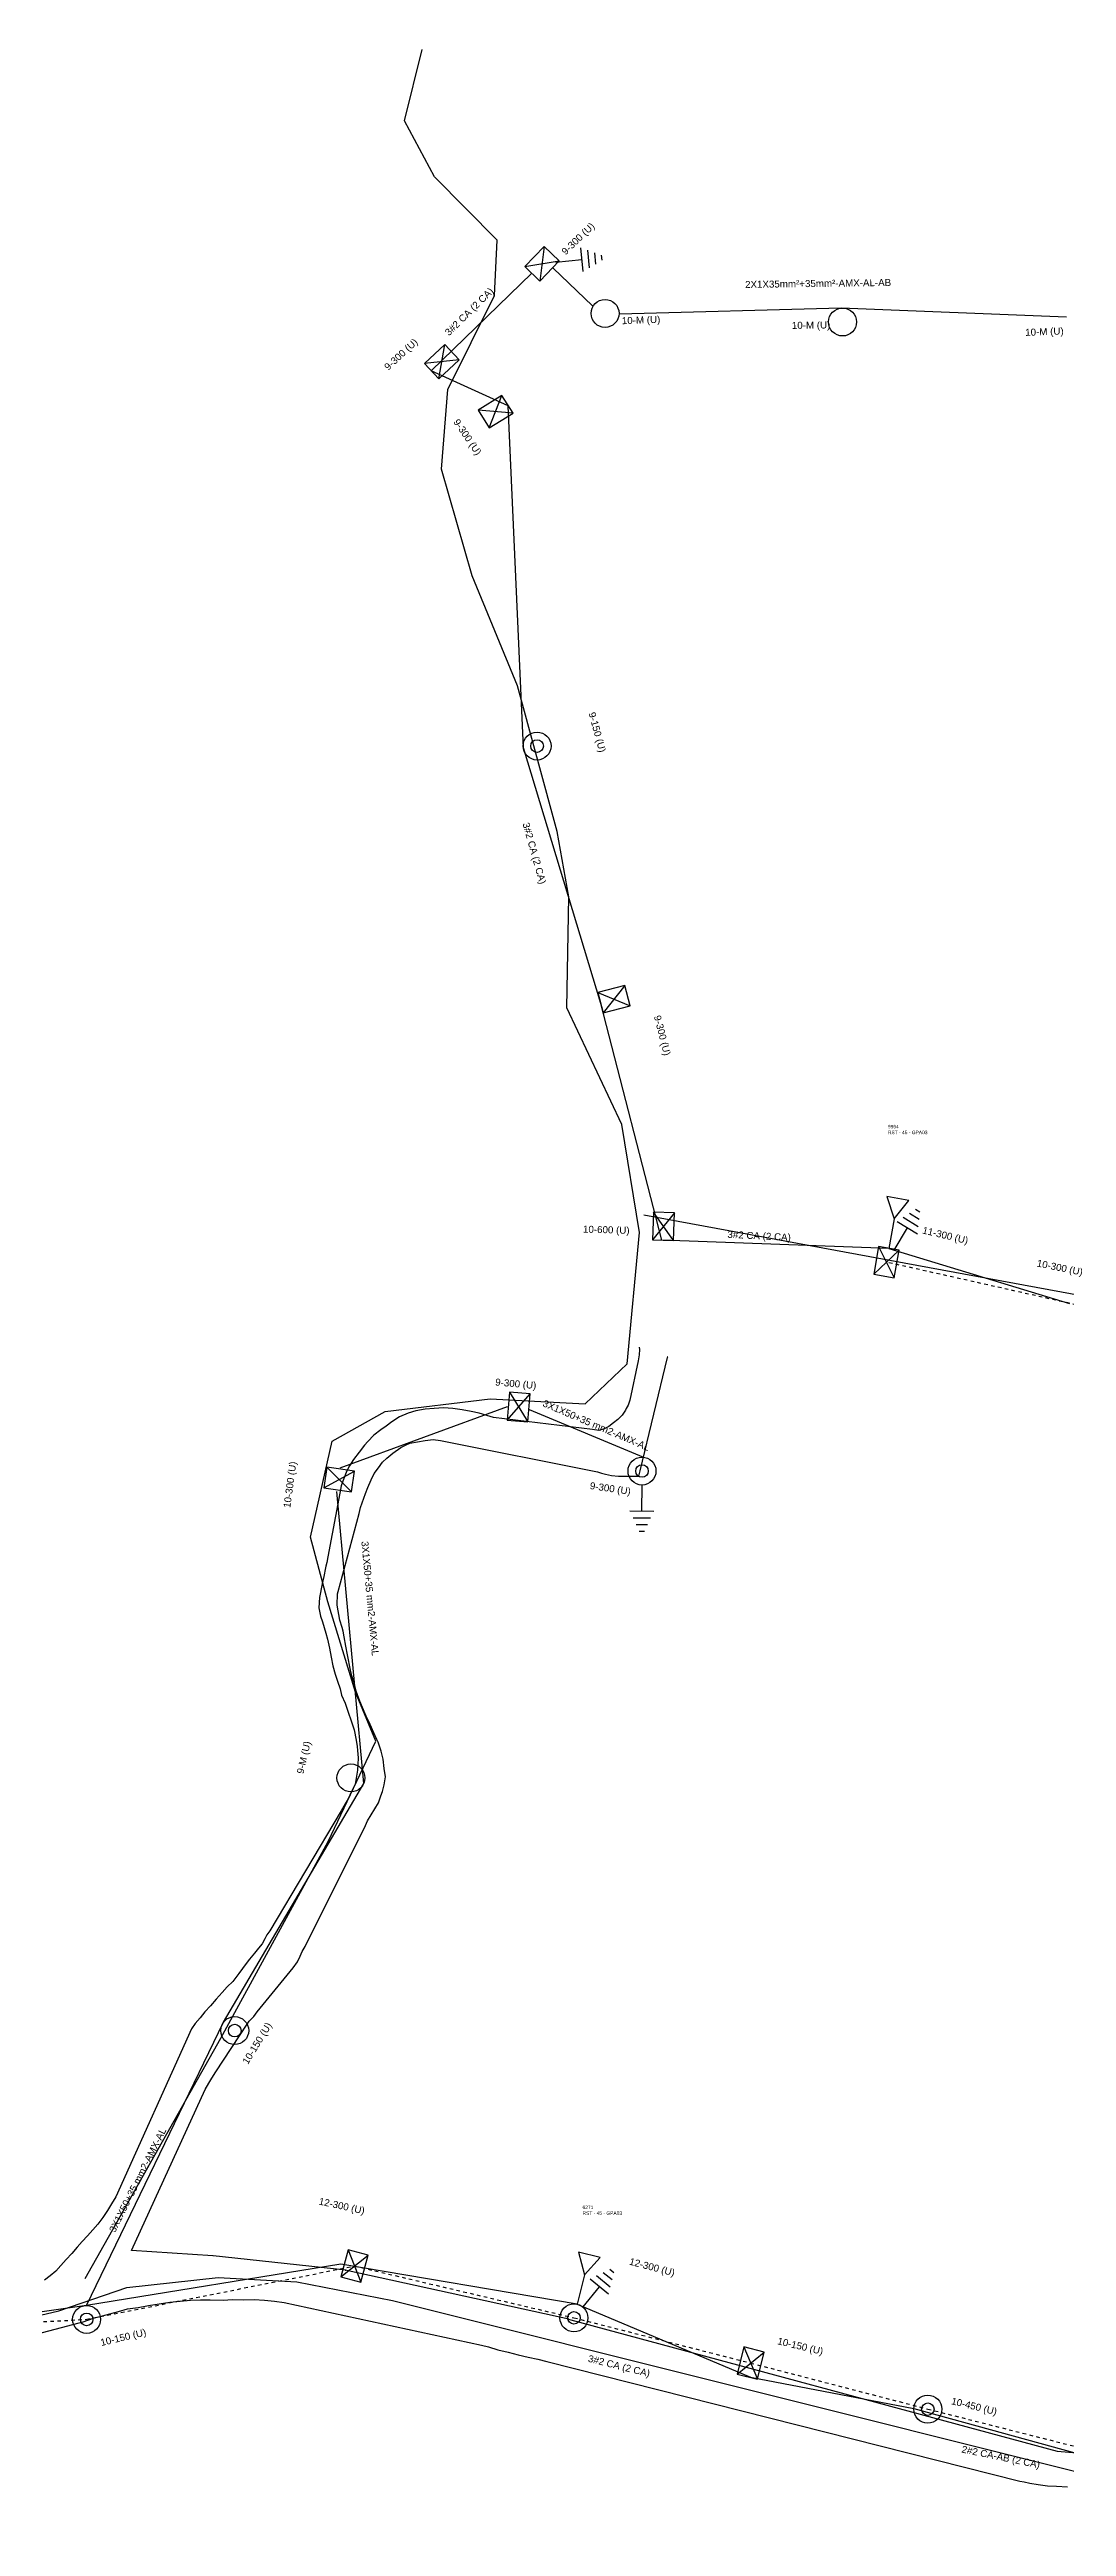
# Model space of a CAD drawing. Header units: millimetres. Extents: x 642261 to 742091, y 6812581 to 6930561.
# Drawn here: x 732341.9 to 732487.5, y 6903436.3 to 6903791 of the extents above; entities that cross this region are included whole.
import ezdxf

# ---------------------------------------------------------------- set-up
doc = ezdxf.new("R2010")
doc.units = ezdxf.units.MM
doc.linetypes.add('DASHED', pattern=[1, 0.5, -0.5])
for name, color, linetype in [('aterramento', 7, 'Continuous'), ('Block', 10, 'Continuous'), ('Poste', 10, 'Continuous'), ('SegmentoLogradouro', 10, 'Continuous'), ('TrafoDistAereo', 10, 'Continuous'), ('TrechoPrimarioAereo', 10, 'Continuous'), ('TrechoSecundarioAereo', 10, 'Continuous')]:
    doc.layers.add(name, color=color, linetype=linetype)

# ---------------------------------------------------------------- blocks, each defined once
blk = doc.blocks.new('tfd_pod_ce')
at = {"color": 0, "linetype": 'ByBlock', "lineweight": -2}
blk.add_line((6.32, 0), (2, 0), dxfattribs=at)
blk.add_lwpolyline([(6.32, 0), (9.26, -1.59), (9.26, 1.59)], close=True, dxfattribs=at)
blk = doc.blocks.new('atr_aterra')
at = {"color": 0, "linetype": 'ByBlock', "lineweight": -2}
for p, q in [((5.74, 0), (2, 0)), ((5.74, -1.7), (5.74, 1.7)), ((6.7, -1.26), (6.7, 1.26)), ((7.66, -0.81), (7.66, 0.81)), ((8.62, -0.37), (8.62, 0.37))]:
    blk.add_line(p, q, dxfattribs=at)
blk = doc.blocks.new('pod_con_dtt')
at = {"color": 0, "linetype": 'ByBlock', "lineweight": -2}
for p, q in [((-1.5, -2), (1.5, 2)), ((-1.5, 2), (1.5, -2))]:
    blk.add_line(p, q, dxfattribs=at)
blk.add_lwpolyline([(-1.5, -2), (1.5, -2), (1.5, 2), (-1.5, 2)], close=True, dxfattribs=at)
blk = doc.blocks.new('pod_madeira')
at = {"color": 0, "linetype": 'ByBlock', "lineweight": -2}
blk.add_circle((-0.01, -0.01), 2, dxfattribs=at)
blk = doc.blocks.new('pod_con_circ')
at = {"color": 0, "linetype": 'ByBlock', "lineweight": -2}
for radius in [2, 0.9]:
    blk.add_circle((-0.01, -0.01), radius, dxfattribs=at)

msp = doc.modelspace()

# ---------------------------------------------------------------- linework, layer by layer
at = {"layer": 'Block', "color": 7, "linetype": 'Continuous', "flags": 128}
for points in [[(732353.62, 6903475.87), (732364.18, 6903498.92), (732364.69, 6903499.81), (732365.11, 6903500.51), (732365.69, 6903501.44), (732370.17, 6903508.26), (732370.47, 6903508.69), (732371.14, 6903509.36), (732371.62, 6903510.03), (732376.78, 6903516.35), (732377.4, 6903517.2), (732377.79, 6903517.99), (732378.08, 6903518.65), (732378.5, 6903519.41), (732387.12, 6903536.73), (732387.42, 6903537.39), (732388.99, 6903539.94), (732389.33, 6903540.98), (732389.58, 6903541.6), (732389.82, 6903542.54), (732389.97, 6903543.69), (732389.82, 6903544.89), (732389.66, 6903546.2), (732389.36, 6903547.38), (732388.92, 6903548.63), (732388.74, 6903549.01), (732388.33, 6903549.99), (732387.8, 6903551.19), (732387.24, 6903552.38), (732386.7, 6903553.61), (732386.32, 6903554.54), (732385.79, 6903555.94), (732385.49, 6903557.16), (732385.15, 6903558.13), (732384.99, 6903558.95), (732384.54, 6903561.17), (732384.33, 6903562.37), (732384.09, 6903563.75), (732383.92, 6903564.54), (732383.77, 6903565.08), (732383.46, 6903566.13), (732383.09, 6903568.27), (732383.13, 6903569.88), (732383.2, 6903570.23), (732385.9, 6903580.13), (732386.21, 6903581.37), (732386.43, 6903582.25), (732386.67, 6903582.92), (732387.15, 6903584.24), (732387.45, 6903585.09), (732387.92, 6903586.19), (732388.39, 6903587.14), (732388.97, 6903587.93), (732389.58, 6903588.74), (732390.19, 6903589.31), (732391.05, 6903590.03), (732392.21, 6903590.82), (732392.93, 6903591.22), (732393.48, 6903591.46), (732395.68, 6903591.83), (732396.83, 6903591.98), (732397.89, 6903591.86), (732420.33, 6903587.36), (732420.64, 6903587.27), (732420.92, 6903587.18), (732421.51, 6903587.01), (732422.33, 6903586.84), (732423.37, 6903586.72), (732426.27, 6903586.73), (732426.47, 6903587.48), (732430.38, 6903603.72), (732430.4, 6903603.83), (732430.39, 6903603.82)], [(732353.62, 6903475.87), (732364.18, 6903498.92), (732364.69, 6903499.81), (732365.11, 6903500.51), (732365.69, 6903501.44), (732370.17, 6903508.26), (732370.47, 6903508.69), (732371.14, 6903509.36), (732371.62, 6903510.03), (732376.78, 6903516.35), (732377.4, 6903517.2), (732377.79, 6903517.99), (732378.08, 6903518.65), (732378.5, 6903519.41), (732387.12, 6903536.73), (732387.42, 6903537.39), (732388.99, 6903539.94), (732389.33, 6903540.98), (732389.58, 6903541.6), (732389.82, 6903542.54), (732389.97, 6903543.69), (732389.82, 6903544.89), (732389.66, 6903546.2), (732389.36, 6903547.38), (732388.92, 6903548.63), (732388.74, 6903549.01), (732388.33, 6903549.99), (732387.8, 6903551.19), (732387.24, 6903552.38), (732386.7, 6903553.61), (732386.32, 6903554.54), (732385.79, 6903555.94), (732385.49, 6903557.16), (732385.15, 6903558.13), (732384.99, 6903558.95), (732384.54, 6903561.17), (732384.33, 6903562.37), (732384.09, 6903563.75), (732383.92, 6903564.54), (732383.77, 6903565.08), (732383.46, 6903566.13), (732383.09, 6903568.27), (732383.13, 6903569.88), (732383.2, 6903570.23), (732385.9, 6903580.13), (732386.21, 6903581.37), (732386.43, 6903582.25), (732386.67, 6903582.92), (732387.15, 6903584.24), (732387.45, 6903585.09), (732387.92, 6903586.19), (732388.39, 6903587.14), (732388.97, 6903587.93), (732389.58, 6903588.74), (732390.19, 6903589.31), (732391.05, 6903590.03), (732392.21, 6903590.82), (732392.93, 6903591.22), (732393.48, 6903591.46), (732395.68, 6903591.83), (732396.83, 6903591.98), (732397.89, 6903591.86), (732420.33, 6903587.36), (732420.64, 6903587.27), (732420.92, 6903587.18), (732421.51, 6903587.01), (732422.33, 6903586.84), (732423.37, 6903586.72), (732426.27, 6903586.73), (732426.47, 6903587.48), (732430.38, 6903603.72), (732430.4, 6903603.83), (732430.39, 6903603.82)], [(732426.33, 6903605.19), (732426.35, 6903604.89), (732426.29, 6903604.11), (732426.18, 6903603.25), (732424.97, 6903597.62), (732424.76, 6903596.9), (732424.45, 6903596.44), (732424.35, 6903596.19), (732423.87, 6903595.48), (732423.28, 6903594.84), (732422.64, 6903594.36), (732421.96, 6903593.83), (732421.3, 6903593.52), (732420.52, 6903593.27), (732419.65, 6903593.4), (732405.45, 6903595.14), (732404.52, 6903595.41), (732403.39, 6903595.74), (732402.24, 6903596), (732400.95, 6903596.22), (732399.63, 6903596.43), (732398.31, 6903596.5), (732396.97, 6903596.43), (732395.65, 6903596.31), (732394.33, 6903596.1), (732393.24, 6903595.74), (732392.02, 6903595.21), (732390.89, 6903594.53), (732390.07, 6903593.88), (732389.34, 6903593.38), (732388.31, 6903592.59), (732387.44, 6903591.72), (732386.97, 6903591.18), (732386.23, 6903590.19), (732385.39, 6903589.1), (732384.82, 6903588.23), (732384.44, 6903587.49), (732384.04, 6903586.42), (732383.65, 6903585.36), (732383.47, 6903584.32), (732381.74, 6903575.19)], [(732426.33, 6903605.19), (732426.35, 6903604.89), (732426.29, 6903604.11), (732426.18, 6903603.25), (732424.97, 6903597.62), (732424.76, 6903596.9), (732424.45, 6903596.44), (732424.35, 6903596.19), (732423.87, 6903595.48), (732423.28, 6903594.84), (732422.64, 6903594.36), (732421.96, 6903593.83), (732421.3, 6903593.52), (732420.52, 6903593.27), (732419.65, 6903593.4), (732405.45, 6903595.14), (732404.52, 6903595.41), (732403.39, 6903595.74), (732402.24, 6903596), (732400.95, 6903596.22), (732399.63, 6903596.43), (732398.31, 6903596.5), (732396.97, 6903596.43), (732395.65, 6903596.31), (732394.33, 6903596.1), (732393.24, 6903595.74), (732392.02, 6903595.21), (732390.89, 6903594.53), (732390.07, 6903593.88), (732389.34, 6903593.38), (732388.31, 6903592.59), (732387.44, 6903591.72), (732386.97, 6903591.18), (732386.23, 6903590.19), (732385.39, 6903589.1), (732384.82, 6903588.23), (732384.44, 6903587.49), (732384.04, 6903586.42), (732383.65, 6903585.36), (732383.47, 6903584.32), (732381.74, 6903575.19)], [(732381.75, 6903575.19), (732381.58, 6903574.37), (732381.46, 6903573.87), (732381.4, 6903573.61), (732381.15, 6903572.37), (732380.93, 6903571.31), (732380.53, 6903569.37), (732380.47, 6903567.89), (732380.69, 6903566.69), (732380.97, 6903565.88), (732381.46, 6903564.24), (732381.69, 6903563.39), (732381.98, 6903562.13), (732382.2, 6903560.82), (732382.43, 6903559.58), (732382.77, 6903558.39), (732383.1, 6903557.36), (732383.48, 6903556.26), (732383.71, 6903555.38), (732384.22, 6903554.24), (732385.51, 6903550.41), (732385.81, 6903548.91), (732385.95, 6903548.03), (732385.99, 6903547.47), (732386.09, 6903546.42), (732386.03, 6903545.45), (732385.99, 6903544.63), (732385.77, 6903543.5), (732385.65, 6903542.64), (732385.42, 6903542.09), (732385.14, 6903541.6), (732384.63, 6903540.54), (732384.24, 6903539.8), (732383.65, 6903538.8), (732373.41, 6903521.64), (732373.02, 6903521.08), (732372.7, 6903520.5), (732372.32, 6903519.78), (732371.83, 6903519.13), (732371.23, 6903518.41), (732370.51, 6903517.58), (732370.05, 6903516.96), (732368.99, 6903515.5), (732368.15, 6903514.38), (732367.33, 6903513.63), (732366.6, 6903512.8), (732365.74, 6903511.84), (732364.96, 6903510.88), (732364.12, 6903510.03), (732363.46, 6903509.19), (732362.75, 6903508.35), (732362.23, 6903507.59), (732351.4, 6903483.52), (732350.78, 6903482.54), (732350.17, 6903481.56), (732349.52, 6903480.56), (732348.81, 6903479.62), (732348.07, 6903478.8), (732347.31, 6903477.95), (732346.57, 6903477.14), (732345.86, 6903476.31), (732345.09, 6903475.44), (732344.26, 6903474.59), (732343.49, 6903473.71), (732342.81, 6903472.91), (732341.98, 6903472.25), (732341.15, 6903471.63)], [(732381.75, 6903575.19), (732381.58, 6903574.37), (732381.46, 6903573.87), (732381.4, 6903573.61), (732381.15, 6903572.37), (732380.93, 6903571.31), (732380.53, 6903569.37), (732380.47, 6903567.89), (732380.69, 6903566.69), (732380.97, 6903565.88), (732381.46, 6903564.24), (732381.69, 6903563.39), (732381.98, 6903562.13), (732382.2, 6903560.82), (732382.43, 6903559.58), (732382.77, 6903558.39), (732383.1, 6903557.36), (732383.48, 6903556.26), (732383.71, 6903555.38), (732384.22, 6903554.24), (732385.51, 6903550.41), (732385.81, 6903548.91), (732385.95, 6903548.03), (732385.99, 6903547.47), (732386.09, 6903546.42), (732386.03, 6903545.45), (732385.99, 6903544.63), (732385.77, 6903543.5), (732385.65, 6903542.64), (732385.42, 6903542.09), (732385.14, 6903541.6), (732384.63, 6903540.54), (732384.24, 6903539.8), (732383.65, 6903538.8), (732373.41, 6903521.64), (732373.02, 6903521.08), (732372.7, 6903520.5), (732372.32, 6903519.78), (732371.83, 6903519.13), (732371.23, 6903518.41), (732370.51, 6903517.58), (732370.05, 6903516.96), (732368.99, 6903515.5), (732368.15, 6903514.38), (732367.33, 6903513.63), (732366.6, 6903512.8), (732365.74, 6903511.84), (732364.96, 6903510.88), (732364.12, 6903510.03), (732363.46, 6903509.19), (732362.75, 6903508.35), (732362.23, 6903507.59), (732351.4, 6903483.52), (732350.78, 6903482.54), (732350.17, 6903481.56), (732349.52, 6903480.56), (732348.81, 6903479.62), (732348.07, 6903478.8), (732347.31, 6903477.95), (732346.57, 6903477.14), (732345.86, 6903476.31), (732345.09, 6903475.44), (732344.26, 6903474.59), (732343.49, 6903473.71), (732342.81, 6903472.91), (732341.98, 6903472.25), (732341.15, 6903471.63)], [(732490.02, 6903446.73), (732486.2, 6903447.08), (732416.58, 6903465.89), (732416.26, 6903465.99), (732416.22, 6903466.04), (732384.2, 6903473.06), (732384.32, 6903473.05), (732365.34, 6903475.09), (732365.28, 6903475.09), (732353.62, 6903475.87)], [(732490.02, 6903446.73), (732486.2, 6903447.08), (732416.58, 6903465.89), (732416.26, 6903465.99), (732416.22, 6903466.04), (732384.2, 6903473.06), (732384.32, 6903473.05), (732365.34, 6903475.09), (732365.28, 6903475.09), (732353.62, 6903475.87)], [(732323.85, 6903459.61), (732346.14, 6903465.5), (732346.58, 6903465.61), (732348.33, 6903466.19), (732349.46, 6903466.49), (732350.51, 6903466.79), (732351.78, 6903467.14), (732353.07, 6903467.48), (732354.58, 6903467.71), (732356.07, 6903467.96), (732357.57, 6903468.24), (732359.13, 6903468.45), (732360.61, 6903468.62), (732362.06, 6903468.74), (732363.51, 6903468.79), (732364.91, 6903468.77), (732366.74, 6903468.76), (732368.07, 6903468.83), (732369.59, 6903468.79), (732371.2, 6903468.84), (732372.69, 6903468.75), (732374.1, 6903468.59), (732375.48, 6903468.43), (732403.72, 6903462.3), (732404.74, 6903462.05), (732406.07, 6903461.65), (732407.56, 6903461.29), (732408.98, 6903460.9), (732410.43, 6903460.6), (732411.8, 6903460.29), (732413.09, 6903459.95), (732480.8, 6903442.83), (732481.42, 6903442.71), (732482.24, 6903442.56), (732483.43, 6903442.37), (732484.77, 6903442.17), (732486.09, 6903442.11), (732487.65, 6903442.01)], [(732323.85, 6903459.61), (732346.14, 6903465.5), (732346.58, 6903465.61), (732348.33, 6903466.19), (732349.46, 6903466.49), (732350.51, 6903466.79), (732351.78, 6903467.14), (732353.07, 6903467.48), (732354.58, 6903467.71), (732356.07, 6903467.96), (732357.57, 6903468.24), (732359.13, 6903468.45), (732360.61, 6903468.62), (732362.06, 6903468.74), (732363.51, 6903468.79), (732364.91, 6903468.77), (732366.74, 6903468.76), (732368.07, 6903468.83), (732369.59, 6903468.79), (732371.2, 6903468.84), (732372.69, 6903468.75), (732374.1, 6903468.59), (732375.48, 6903468.43), (732403.72, 6903462.3), (732404.74, 6903462.05), (732406.07, 6903461.65), (732407.56, 6903461.29), (732408.98, 6903460.9), (732410.43, 6903460.6), (732411.8, 6903460.29), (732413.09, 6903459.95), (732480.8, 6903442.83), (732481.42, 6903442.71), (732482.24, 6903442.56), (732483.43, 6903442.37), (732484.77, 6903442.17), (732486.09, 6903442.11), (732487.65, 6903442.01)]]:
    msp.add_lwpolyline(points, dxfattribs=at)
at = {"layer": 'SegmentoLogradouro', "color": 36, "linetype": 'Continuous', "flags": 128}
for points in [[(732346.9997, 6903471.8327), (732366.4396, 6903506.2406), (732381.7697, 6903534.4248), (732388.6182, 6903548.7662), (732385.704, 6903555.8262), (732381.7297, 6903568.7429), (732379.269, 6903578.0118), (732382.3505, 6903591.7258), (732389.9432, 6903596.0145), (732404.9977, 6903597.8242), (732418.595, 6903597.0941), (732424.5727, 6903602.8147), (732426.3449, 6903621.6317), (732423.8279, 6903637.0883), (732415.9379, 6903653.8161), (732416.245, 6903669.685), (732414.5489, 6903679.056), (732408.909, 6903699.8841), (732402.4084, 6903715.6513), (732398.0101, 6903730.911), (732398.9351, 6903742.3323), (732405.5909, 6903755.8023), (732405.979, 6903763.7322), (732397.0015, 6903772.7772), (732392.6977, 6903780.798), (732395.2424, 6903791.0208)], [(732346.9997, 6903471.8327), (732366.4396, 6903506.2406), (732381.7697, 6903534.4248), (732388.6182, 6903548.7662), (732385.704, 6903555.8262), (732381.7297, 6903568.7429), (732379.269, 6903578.0118), (732382.3505, 6903591.7258), (732389.9432, 6903596.0145), (732404.9977, 6903597.8242), (732418.595, 6903597.0941), (732424.5727, 6903602.8147), (732426.3449, 6903621.6317), (732423.8279, 6903637.0883), (732415.9379, 6903653.8161), (732416.245, 6903669.685), (732414.5489, 6903679.056), (732408.909, 6903699.8841), (732402.4084, 6903715.6513), (732398.0101, 6903730.911), (732398.9351, 6903742.3323), (732405.5909, 6903755.8023), (732405.979, 6903763.7322), (732397.0015, 6903772.7772), (732392.6977, 6903780.798), (732395.2424, 6903791.0208)], [(732426.9764, 6903624.154), (732582.059, 6903595.5446), (732594.2624, 6903591.7626), (732598.8756, 6903584.5822), (732593.1886, 6903554.6668), (732579.3443, 6903524.6322), (732582.0942, 6903515.5722), (732605.6968, 6903487.2424), (732605.0751, 6903454.8532), (732604.9065, 6903436.3392), (732624.0359, 6903436.4882), (732649.6656, 6903436.7433)], [(732426.9764, 6903624.154), (732582.059, 6903595.5446), (732594.2624, 6903591.7626), (732598.8756, 6903584.5822), (732593.1886, 6903554.6668), (732579.3443, 6903524.6322), (732582.0942, 6903515.5722), (732605.6968, 6903487.2424), (732605.0751, 6903454.8532), (732604.9065, 6903436.3392), (732624.0359, 6903436.4882), (732649.6656, 6903436.7433)], [(732331.6045, 6903464.5039), (732343.2189, 6903467.2305), (732352.9675, 6903470.5798), (732366.046, 6903472.0107), (732377.2763, 6903471.3871), (732391.0024, 6903468.6849), (732489.7879, 6903443.9493)], [(732331.6045, 6903464.5039), (732343.2189, 6903467.2305), (732352.9675, 6903470.5798), (732366.046, 6903472.0107), (732377.2763, 6903471.3871), (732391.0024, 6903468.6849), (732489.7879, 6903443.9493)]]:
    msp.add_lwpolyline(points, dxfattribs=at)
at = {"layer": 'TrechoPrimarioAereo', "color": 4, "linetype": 'DASHED', "flags": 128}
for points in [[(732489.88, 6903611.05), (732461.72, 6903617.38)], [(732489.88, 6903611.05), (732461.72, 6903617.38)], [(732347.21, 6903466), (732385.56, 6903473.63)], [(732347.21, 6903466), (732385.56, 6903473.63)], [(732385.56, 6903473.63), (732416.98, 6903466.22)], [(732385.56, 6903473.63), (732416.98, 6903466.22)], [(732302.07, 6903463.57), (732347.21, 6903466)], [(732302.07, 6903463.57), (732347.21, 6903466)], [(732416.98, 6903466.22), (732442.27, 6903459.74)], [(732416.98, 6903466.22), (732442.27, 6903459.74)], [(732442.27, 6903459.74), (732467.65, 6903453.15)], [(732442.27, 6903459.74), (732467.65, 6903453.15)], [(732467.65, 6903453.15), (732499.81, 6903444.99)], [(732467.65, 6903453.15), (732499.81, 6903444.99)]]:
    msp.add_lwpolyline(points, dxfattribs=at)
at = {"layer": 'TrechoSecundarioAereo', "color": 5, "linetype": 'Continuous', "flags": 128}
for points in [[(732413.9931, 6903759.691), (732419.6456, 6903754.3383)], [(732413.9931, 6903759.691), (732419.6456, 6903754.3383)], [(732396.55, 6903745.03), (732410.93, 6903759)], [(732396.55, 6903745.03), (732410.93, 6903759)], [(732423.5194, 6903753.189), (732455.2122, 6903754.0443)], [(732423.5194, 6903753.189), (732455.2122, 6903754.0443)], [(732455.2122, 6903754.0443), (732487.4845, 6903752.7543)], [(732455.2122, 6903754.0443), (732487.4845, 6903752.7543)], [(732407.58, 6903739.99), (732396.55, 6903745.03)], [(732407.58, 6903739.99), (732396.55, 6903745.03)], [(732409.73, 6903691.04), (732407.58, 6903739.99)], [(732409.73, 6903691.04), (732407.58, 6903739.99)], [(732420.81, 6903654.43), (732409.73, 6903691.04)], [(732420.81, 6903654.43), (732409.73, 6903691.04)], [(732429.54, 6903620.53), (732420.81, 6903654.43)], [(732429.54, 6903620.53), (732420.81, 6903654.43)], [(732462.05, 6903619.35), (732429.54, 6903620.53)], [(732462.05, 6903619.35), (732429.54, 6903620.53)], [(732462.05, 6903619.35), (732487.92, 6903611.47)], [(732462.05, 6903619.35), (732487.92, 6903611.47)], [(732383.5205, 6903587.9325), (732407.4597, 6903596.7307)], [(732383.5205, 6903587.9325), (732407.4597, 6903596.7307)], [(732410.5831, 6903596.2782), (732426.91, 6903589.47)], [(732410.5831, 6903596.2782), (732426.91, 6903589.47)], [(732386.88, 6903542.73), (732383.0138, 6903584.5314)], [(732386.88, 6903542.73), (732383.0138, 6903584.5314)], [(732366.79, 6903508.53), (732386.88, 6903542.73)], [(732366.79, 6903508.53), (732386.88, 6903542.73)], [(732347.1781, 6903468.0019), (732366.79, 6903508.53)], [(732347.1781, 6903468.0019), (732366.79, 6903508.53)], [(732383.58, 6903473.89), (732347.1759, 6903467.9934)], [(732383.58, 6903473.89), (732347.1759, 6903467.9934)], [(732417.42, 6903468.17), (732383.58, 6903473.89)], [(732417.42, 6903468.17), (732383.58, 6903473.89)], [(732347.1644, 6903468.0003), (732302.26, 6903461.58)], [(732347.1644, 6903468.0003), (732302.26, 6903461.58)], [(732417.42, 6903468.17), (732442.25, 6903457.74)], [(732417.42, 6903468.17), (732442.25, 6903457.74)], [(732442.25, 6903457.74), (732465.65, 6903453.25)], [(732442.25, 6903457.74), (732465.65, 6903453.25)], [(732465.65, 6903453.25), (732497.91, 6903444.36)], [(732465.65, 6903453.25), (732497.91, 6903444.36)]]:
    msp.add_lwpolyline(points, dxfattribs=at)

# ---------------------------------------------------------------- block references
at = {"layer": 'aterramento', "color": 7}
for p, rotation in [((732412.4, 6903760.35), 5.7), ((732412.4, 6903760.35), 5.7), ((732461.72, 6903617.38), 58.7), ((732461.72, 6903617.38), 58.7), ((732426.73, 6903587.48), 269.7), ((732426.73, 6903587.48), 269.7), ((732416.98, 6903466.22), 50.90000000000001), ((732416.98, 6903466.22), 50.90000000000001)]:
    msp.add_blockref('atr_aterra', p, dxfattribs=dict(at, rotation=rotation))
at = {"layer": 'Poste', "color": 7}
for p, rotation in [((732412.4, 6903760.35), 316.4), ((732412.4, 6903760.35), 316.4), ((732398.06, 6903746.34), 132.8), ((732398.06, 6903746.34), 132.8), ((732405.76, 6903739.16), 121.9), ((732405.76, 6903739.16), 121.9), ((732422.72, 6903655.02), 284.5000000000001), ((732422.72, 6903655.02), 284.5000000000001), ((732429.8, 6903622.51), 178), ((732429.8, 6903622.51), 178), ((732461.72, 6903617.38), 349.9), ((732461.72, 6903617.38), 349.9), ((732409.06, 6903596.64), 355), ((732409.06, 6903596.64), 355), ((732383.34, 6903586.26), 81.8), ((732383.34, 6903586.26), 81.8), ((732385.56, 6903473.63), 344.8), ((732385.56, 6903473.63), 344.8), ((732442.27, 6903459.74), 345.8), ((732442.27, 6903459.74), 345.8)]:
    msp.add_blockref('pod_con_dtt', p, dxfattribs=dict(at, rotation=rotation))
for name, p in [('pod_madeira', (732421.4454, 6903753.2408)), ('pod_madeira', (732421.4454, 6903753.2408)), ('pod_madeira', (732455.4403, 6903752.018)), ('pod_madeira', (732455.4403, 6903752.018)), ('pod_con_circ', (732411.71, 6903691.29)), ('pod_con_circ', (732411.71, 6903691.29)), ('pod_con_circ', (732426.73, 6903587.48)), ('pod_con_circ', (732426.73, 6903587.48)), ('pod_madeira', (732385.05, 6903543.54)), ('pod_madeira', (732385.05, 6903543.54)), ('pod_con_circ', (732368.42, 6903507.36)), ('pod_con_circ', (732368.42, 6903507.36)), ('pod_con_circ', (732347.21, 6903466)), ('pod_con_circ', (732347.21, 6903466)), ('pod_con_circ', (732416.98, 6903466.22)), ('pod_con_circ', (732416.98, 6903466.22)), ('pod_con_circ', (732467.65, 6903453.15)), ('pod_con_circ', (732467.65, 6903453.15))]:
    msp.add_blockref(name, p, dxfattribs=at)
at = {"layer": 'TrafoDistAereo', "color": 1}
for p, rotation in [((732461.72, 6903617.38), 79.9), ((732461.72, 6903617.38), 79.9), ((732416.98, 6903466.22), 76.29999999999998), ((732416.98, 6903466.22), 76.29999999999998)]:
    msp.add_blockref('tfd_pod_ce', p, dxfattribs=dict(at, rotation=rotation))

# ---------------------------------------------------------------- texts
at = {"layer": 'Poste', "color": 7, "char_height": 1, "attachment_point": 7}
for s, insert, width, rotation in [('{\\fArial|b0|i0;9-300 (U)}', (732415.99, 6903761.32), 9, 43.9), ('{\\fArial|b0|i0;9-300 (U)}', (732415.99, 6903761.32), 9, 43.9), ('{\\fArial|b0|i0;10-M (U)}', (732423.8614, 6903751.3824), 8, 2.2), ('{\\fArial|b0|i0;10-M (U)}', (732423.8614, 6903751.3824), 8, 2.2), ('{\\fArial|b0|i0;9-300 (U)}', (732390.5812, 6903744.7917), 9, 42.6), ('{\\fArial|b0|i0;9-300 (U)}', (732390.5812, 6903744.7917), 9, 42.6), ('{\\fArial|b0|i0;10-M (U)}', (732448.1852, 6903750.7207), 8, 0.7), ('{\\fArial|b0|i0;10-M (U)}', (732448.1852, 6903750.7207), 8, 0.7), ('{\\fArial|b0|i0;10-M (U)}', (732481.6187, 6903749.7125), 8, 2.3), ('{\\fArial|b0|i0;10-M (U)}', (732481.6187, 6903749.7125), 8, 2.3), ('{\\fArial|b0|i0;9-300 (U)}', (732399.41, 6903737.51), 9, 304.5), ('{\\fArial|b0|i0;9-300 (U)}', (732399.41, 6903737.51), 9, 304.5), ('{\\fArial|b0|i0;9-150 (U)}', (732418.7663, 6903695.9023), 9, 285.4), ('{\\fArial|b0|i0;9-150 (U)}', (732418.7663, 6903695.9023), 9, 285.4), ('{\\fArial|b0|i0;9-300 (U)}', (732428.1172, 6903652.5057), 9, 284.5), ('{\\fArial|b0|i0;9-300 (U)}', (732428.1172, 6903652.5057), 9, 284.5), ('{\\fArial|b0|i0;10-600 (U)}', (732418.25, 6903621.32), 10, 358.3), ('{\\fArial|b0|i0;10-600 (U)}', (732418.25, 6903621.32), 10, 358.3), ('{\\fArial|b0|i0;11-300 (U)}', (732466.72, 6903621.21), 10, 346.8), ('{\\fArial|b0|i0;11-300 (U)}', (732466.72, 6903621.21), 10, 346.8), ('{\\fArial|b0|i0;10-300 (U)}', (732483.12, 6903616.48), 10, 348.6), ('{\\fArial|b0|i0;10-300 (U)}', (732483.12, 6903616.48), 10, 348.6), ('{\\fArial|b0|i0;9-300 (U)}', (732405.64, 6903599.43), 9, 355), ('{\\fArial|b0|i0;9-300 (U)}', (732405.64, 6903599.43), 9, 355), ('{\\fArial|b0|i0;10-300 (U)}', (732376.6619, 6903582.1064), 10, 82.5), ('{\\fArial|b0|i0;10-300 (U)}', (732376.6619, 6903582.1064), 10, 82.5), ('{\\fArial|b0|i0;9-300 (U)}', (732419.1563, 6903584.605), 9, 351.8), ('{\\fArial|b0|i0;9-300 (U)}', (732419.1563, 6903584.605), 9, 351.8), ('{\\fArial|b0|i0;9-M (U)}', (732378.5246, 6903543.9704), 7, 76.9), ('{\\fArial|b0|i0;9-M (U)}', (732378.5246, 6903543.9704), 7, 76.9), ('{\\fArial|b0|i0;10-150 (U)}', (732370.54, 6903502.27), 10, 58.5), ('{\\fArial|b0|i0;10-150 (U)}', (732370.54, 6903502.27), 10, 58.5), ('{\\fArial|b0|i0;12-300 (U)}', (732380.3054, 6903482.1622), 10, 347.8), ('{\\fArial|b0|i0;12-300 (U)}', (732380.3054, 6903482.1622), 10, 347.8), ('{\\fArial|b0|i0;12-300 (U)}', (732424.7365, 6903473.5642), 10, 345.3), ('{\\fArial|b0|i0;12-300 (U)}', (732424.7365, 6903473.5642), 10, 345.3), ('{\\fArial|b0|i0;10-150 (U)}', (732349.38, 6903461.88), 10, 13.3), ('{\\fArial|b0|i0;10-150 (U)}', (732349.38, 6903461.88), 10, 13.3), ('{\\fArial|b0|i0;10-150 (U)}', (732445.96, 6903462.15), 10, 346.7), ('{\\fArial|b0|i0;10-150 (U)}', (732445.96, 6903462.15), 10, 346.7), ('{\\fArial|b0|i0;10-450 (U)}', (732470.8491, 6903453.5684), 10, 346.3), ('{\\fArial|b0|i0;10-450 (U)}', (732470.8491, 6903453.5684), 10, 346.3)]:
    msp.add_mtext(s, dxfattribs=dict(at, insert=insert, width=width, rotation=rotation))
at = {"layer": 'SegmentoLogradouro', "color": 36, "linetype": 'Continuous', "char_height": 1, "attachment_point": 7}
for insert, rotation in [((732417.5356, 6903685.4272), 284.1), ((732486.0871, 6903623.0061), 73), ((732423.751, 6903453.3768), 346.1)]:
    msp.add_mtext('{\\fArial|b0|i0;}', dxfattribs=dict(at, insert=insert, rotation=rotation))
at = {"layer": 'TrafoDistAereo', "color": 1, "char_height": 0.5, "width": 11, "attachment_point": 7}
for s, insert in [('{\\fArial|b0|i0;9964\\PRST - 45 - GPA03}', (732461.93, 6903635.7)), ('{\\fArial|b0|i0;9964\\PRST - 45 - GPA03}', (732461.93, 6903635.7)), ('{\\fArial|b0|i0;6271\\PRST - 45 - GPA03}', (732418.2033, 6903480.9499)), ('{\\fArial|b0|i0;6271\\PRST - 45 - GPA03}', (732418.2033, 6903480.9499))]:
    msp.add_mtext(s, dxfattribs=dict(at, insert=insert))
at = {"layer": 'TrechoSecundarioAereo', "color": 5, "linetype": 'Continuous', "char_height": 1, "attachment_point": 7}
for s, insert, width, rotation in [('{\\fArial|b0|i0;3#2 CA (2 CA)  }', (732399.292, 6903749.7419), 15, 44.4), ('{\\fArial|b0|i0;3#2 CA (2 CA)  }', (732399.292, 6903749.7419), 15, 44.4), ('{\\fArial|b0|i0;2X1X35mm²+35mm²-AMX-AL-AB  }', (732441.4839, 6903756.866), 27, 0.8), ('{\\fArial|b0|i0;2X1X35mm²+35mm²-AMX-AL-AB  }', (732441.4839, 6903756.866), 27, 0.8), ('{\\fArial|b0|i0;3#2 CA (2 CA)  }', (732409.3157, 6903680.0913), 15, 285.7), ('{\\fArial|b0|i0;3#2 CA (2 CA)  }', (732409.3157, 6903680.0913), 15, 285.7), ('{\\fArial|b0|i0;3#2 CA (2 CA)  }', (732438.92, 6903620.57), 15, 357.2), ('{\\fArial|b0|i0;3#2 CA (2 CA)  }', (732438.92, 6903620.57), 15, 357.2), ('{\\fArial|b0|i0;3X1X50+35 mm2-AMX-AL  }', (732412.3937, 6903596.7759), 22, 336.9), ('{\\fArial|b0|i0;3X1X50+35 mm2-AMX-AL  }', (732412.3937, 6903596.7759), 22, 336.9), ('{\\fArial|b0|i0;3X1X50+35 mm2-AMX-AL  }', (732386.5181, 6903577.3834), 22, 275.3), ('{\\fArial|b0|i0;3X1X50+35 mm2-AMX-AL  }', (732386.5181, 6903577.3834), 22, 275.3), ('{\\fArial|b0|i0;3X1X50+35 mm2-AMX-AL  }', (732351.2668, 6903478.3312), 22, 63.4), ('{\\fArial|b0|i0;3X1X50+35 mm2-AMX-AL  }', (732351.2668, 6903478.3312), 22, 63.4), ('{\\fArial|b0|i0;3#2 CA (2 CA)  }', (732418.84, 6903459.65), 15, 345.9), ('{\\fArial|b0|i0;3#2 CA (2 CA)  }', (732418.84, 6903459.65), 15, 345.9), ('{\\fArial|b0|i0;2#2 CA-AB (2 CA)  }', (732472.347, 6903446.6465), 18, 348.5), ('{\\fArial|b0|i0;2#2 CA-AB (2 CA)  }', (732472.347, 6903446.6465), 18, 348.5)]:
    msp.add_mtext(s, dxfattribs=dict(at, insert=insert, width=width, rotation=rotation))

doc.saveas('drawing.dxf')
